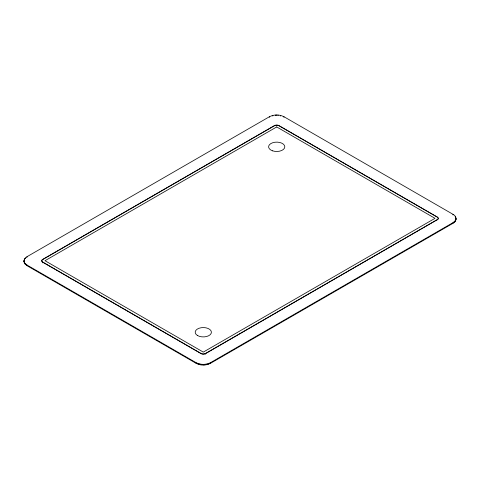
<?xml version="1.0" encoding="UTF-8"?>
<svg xmlns="http://www.w3.org/2000/svg" width="480" height="480" viewBox="0 0 480 480"><rect width="100%" height="100%" fill="white"/><g stroke="black" fill="none" stroke-linecap="round" stroke-linejoin="round"><path stroke-width="0.72" d="M24 260.874L24.78 258.618L26.994 256.704L269.478 116.706C273.912 114.39 279.498 114.39 283.932 116.706L453.006 214.32C456.918 215.892 456.93 221.724 453.006 223.296L210.522 363.294C206.088 365.61 200.502 365.61 196.068 363.294L26.994 265.68L24.78 263.766L24 260.874L24.09 262.278M24 261.51L24.09 260.106M455.91 219.894L456 218.49L456 219.126M24.09 261.642L24.78 263.13L26.994 265.044L196.068 362.658C200.502 364.974 206.088 364.974 210.522 362.658L453.006 222.66L455.22 220.746L455.91 219.258M42.708 259.392L274.41 125.616A3.246 1.872 0 0 1 279 125.616L437.292 217.008A3.246 1.872 0 0 1 437.292 219.654L205.59 353.592A3.246 1.872 0 0 1 201 353.592L42.708 262.2A3.246 1.872 0 0 1 42.708 259.548L42.708 259.392A3.246 1.872 0 0 0 42.708 262.038L42.708 262.836M42.708 259.548L274.41 125.778A3.246 1.872 0 0 1 279 125.778L437.292 217.164A3.246 1.872 0 0 1 437.808 217.554M42.708 262.038L201 353.43A3.246 1.872 0 0 0 205.59 353.43L437.292 219.654M455.91 217.722L455.91 218.358M455.652 216.966L455.652 217.602L455.22 216.234M455.652 220.02L455.652 220.656M455.22 220.746L455.22 221.382M454.632 221.442L454.632 222.078M453.006 214.32L453.006 214.956M453.006 222.66L453.006 223.296M283.932 116.706L283.932 117.342M280.614 115.422L280.614 116.058M278.04 115.026L278.04 115.662M276.708 114.978L276.708 115.614M275.37 115.026L275.37 115.662M272.796 115.422L272.796 116.058M269.478 116.706L269.478 117.342M210.522 362.658L210.522 363.294M208.404 363.6L208.404 364.236M207.204 363.942L207.204 364.578M205.938 364.188L205.938 364.824M205.602 353.418L205.59 354.222M204.63 364.338L204.63 364.974M203.292 364.386L203.292 365.022M201.96 364.338L201.96 364.974M200.652 364.188L200.652 364.824M199.386 363.942L199.386 364.578M198.186 363.6L198.186 364.236M196.068 362.658L196.068 363.294M26.994 256.704L26.994 257.34M26.994 265.044L26.994 265.68M25.368 257.922L25.368 258.558M25.368 263.826L25.368 264.462M24.78 258.618L24.348 259.98L24.348 259.344M24.78 263.13L24.78 263.766M24.348 262.398L24.348 263.034M438.132 218.004A3.246 1.872 0 0 1 437.292 219.816M276.708 126.942L45 260.712L203.292 352.104L435 218.334L276.708 126.942M272.652 150.858A8.112 4.68 0 0 0 284.814 146.808A8.112 4.68 0 0 0 272.652 142.752A8.112 4.68 0 0 0 272.652 150.858M197.562 335.55A8.112 4.68 0 0 0 211.128 333.456A8.112 4.68 0 0 0 201.198 327.72A8.112 4.68 0 0 0 197.562 335.55"/></g></svg>
